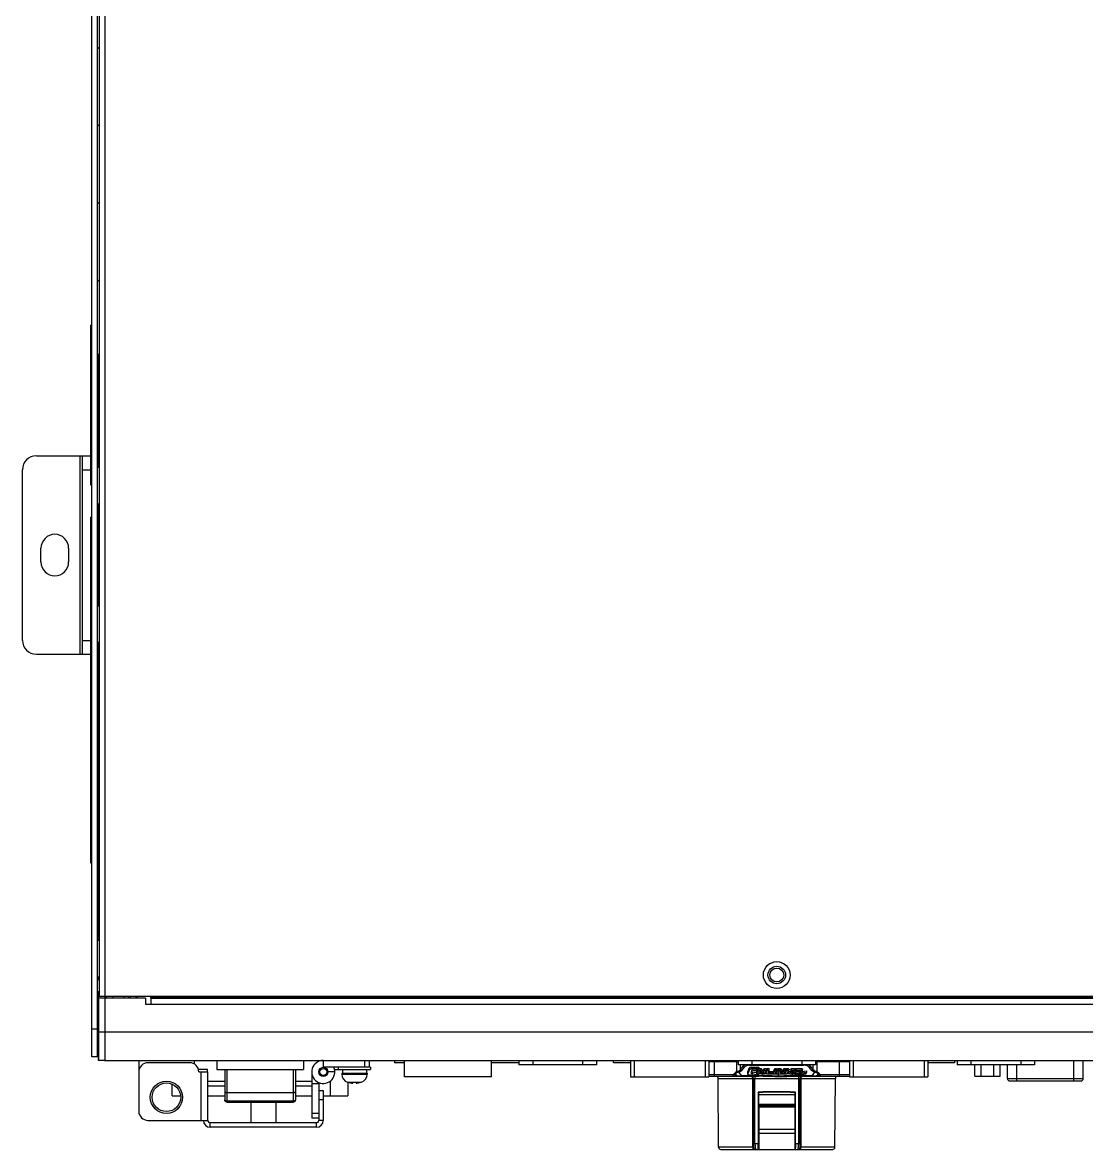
# Model space of a CAD drawing. Header units: millimetres. Extents: x 2890 to 3977, y 86 to 903.
# Drawn here: x 2934.6 to 3165.3, y 105.8 to 350 of the extents above; entities that cross this region are included whole.
import ezdxf

# ---------------------------------------------------------------- set-up
doc = ezdxf.new("R2010")
doc.units = ezdxf.units.MM
for name, color, linetype in [('00_COMPONENTS', 7, 'Continuous'), ('02___PRT_ALL_AXES', 7, 'Continuous'), ('03_ALL_AXES', 7, 'Continuous'), ('05_ALL_CURVES', 7, 'Continuous'), ('3_ALL_AXES', 7, 'Continuous'), ('7_ALL_FEATURES', 7, 'Continuous'), ('INTFCLR_109', 7, 'Continuous')]:
    doc.layers.add(name, color=color, linetype=linetype)

msp = doc.modelspace()

# ---------------------------------------------------------------- linework, layer by layer
at = {"color": 7, "linetype": 'Continuous'}
for p, q in [((2956.64, 138.61), (2956.64, 139.06)), ((2959.84, 125.11), (2959.84, 122.61)), ((2971.84, 125.11), (2971.84, 124.34)), ((2999.84, 125.11), (2999.84, 123.61)), ((3008.84, 123.61), (3008.84, 125.11)), ((3009.84, 123.61), (3009.84, 125.11)), ((3015.25, 125.11), (3015.25, 124.61)), ((3017.42, 124.61), (3015.25, 124.61)), ((3017.42, 121.51), (3017.42, 125.11)), ((3036.29, 121.51), (3036.29, 125.11)), ((3042.24, 124.61), (3036.29, 124.61)), ((3062.75, 124.61), (3062.75, 125.11)), ((3066.42, 124.61), (3062.75, 124.61)), ((3083.39, 124.86), (3089.74, 124.86)), ((3084.64, 121.71), (3084.64, 125.11)), ((3089.39, 125.11), (3089.39, 122.61)), ((3106.54, 124.86), (3113.92, 124.86)), ((3106.89, 122.61), (3106.89, 125.11)), ((3111.64, 125.11), (3111.64, 121.71)), ((3136.65, 124.61), (3130.89, 124.61)), ((3136.65, 125.11), (3136.65, 124.61)), ((3162.57, 120.67), (3162.57, 125.11)), ((3164.57, 121.17), (3164.57, 125.11)), ((2997.34, 122.11), (2997.39, 122.11)), ((3009.84, 123.61), (2999.84, 123.61)), ((3002.34, 122.61), (3000.84, 122.61)), ((3088.63, 121.96), (3089.04, 122.36)), ((3088.77, 121.81), (3089.18, 122.22)), ((3089.04, 122.36), (3089.18, 122.22)), ((3089.48, 121.81), (3089.18, 122.22)), ((3089.39, 122.61), (3089.48, 122.42)), ((3089.88, 122.56), (3090.48, 121.74)), ((3090.3, 123.13), (3090.3, 124.11)), ((3090.3, 123.13), (3090.89, 123.86)), ((3091.11, 123.64), (3090.53, 122.92)), ((3090.89, 124.11), (3090.89, 123.86)), ((3091.86, 122.58), (3091.86, 122.18)), ((3091.87, 122.65), (3091.99, 122.96)), ((3091.87, 122.24), (3091.87, 122.65)), ((3091.99, 122.56), (3091.87, 122.24)), ((3091.99, 122.96), (3092.16, 123.41)), ((3092.16, 123.01), (3091.99, 122.56)), ((3091.99, 122.96), (3091.99, 122.56)), ((3092.16, 123.41), (3092.16, 123.01)), ((3092.25, 124.11), (3092.25, 124.06)), ((3092.25, 124.06), (3104.04, 124.06)), ((3092.63, 123.67), (3094.24, 123.67)), ((3092.63, 123.27), (3092.63, 123.67)), ((3094.24, 123.27), (3092.63, 123.27)), ((3092.96, 122.17), (3092.96, 122.57)), ((3093.02, 123.02), (3093.63, 123.02)), ((3093.76, 122.44), (3093.74, 122.44)), ((3093.76, 122.43), (3093.74, 122.44)), ((3093.76, 122.58), (3093.97, 123.03)), ((3094.03, 122.78), (3093.76, 122.18)), ((3093.76, 122.58), (3093.76, 122.18)), ((3093.76, 122.18), (3094.15, 122.18)), ((3094.03, 123.05), (3094.03, 122.78)), ((3094.15, 122.18), (3094.4, 122.74)), ((3094.24, 123.67), (3094.24, 123.27)), ((3094.3, 123.34), (3094.35, 123.33)), ((3094.35, 123.33), (3094.71, 123.33)), ((3094.35, 122.93), (3094.35, 123.33)), ((3094.71, 122.93), (3094.35, 122.93)), ((3094.4, 122.74), (3094.88, 122.18)), ((3094.71, 123.33), (3095.16, 122.77)), ((3094.71, 122.93), (3094.71, 123.33)), ((3095.16, 122.37), (3094.71, 122.93)), ((3094.88, 122.18), (3095.47, 122.18)), ((3095.16, 122.77), (3095.42, 123.33)), ((3095.42, 122.93), (3095.16, 122.37)), ((3095.16, 122.77), (3095.16, 122.37)), ((3095.42, 123.33), (3095.81, 123.33)), ((3095.42, 123.33), (3095.42, 122.93)), ((3095.81, 122.93), (3095.42, 122.93)), ((3095.47, 122.18), (3095.81, 122.93)), ((3095.74, 122.7), (3095.74, 122.3)), ((3095.76, 122.25), (3095.74, 122.25)), ((3095.76, 122.25), (3095.74, 122.25)), ((3095.75, 122.74), (3096.03, 123.33)), ((3096.03, 122.93), (3095.75, 122.34)), ((3095.75, 122.34), (3095.75, 122.74)), ((3095.81, 123.33), (3095.81, 122.93)), ((3095.96, 122.18), (3097.17, 122.18)), ((3096.03, 123.33), (3096.48, 123.33)), ((3096.03, 123.33), (3096.03, 122.93)), ((3096.48, 122.93), (3096.03, 122.93)), ((3096.25, 122.44), (3096.48, 122.93)), ((3096.4, 122.73), (3097.24, 122.73)), ((3096.4, 122.33), (3096.4, 122.73)), ((3097.24, 122.33), (3096.4, 122.33)), ((3096.48, 122.93), (3096.48, 123.33)), ((3097.17, 122.18), (3097.24, 122.33)), ((3097.24, 122.2), (3097.17, 122.2)), ((3097.24, 122.2), (3097.17, 122.2)), ((3097.24, 122.73), (3097.24, 122.33)), ((3097.37, 122.58), (3097.72, 123.33)), ((3097.72, 122.93), (3097.37, 122.18)), ((3097.37, 122.58), (3097.37, 122.18)), ((3097.37, 122.18), (3097.76, 122.18)), ((3097.72, 123.33), (3098.11, 123.33)), ((3097.72, 123.33), (3097.72, 122.93)), ((3098.11, 122.93), (3097.72, 122.93)), ((3097.76, 122.18), (3098.11, 122.93)), ((3097.98, 122.58), (3098.26, 123.18)), ((3098.26, 122.78), (3097.98, 122.18)), ((3097.98, 122.58), (3097.98, 122.18)), ((3097.98, 122.18), (3098.37, 122.18)), ((3098.11, 122.93), (3098.11, 123.33)), ((3098.26, 123.18), (3098.26, 122.78)), ((3098.37, 122.18), (3098.63, 122.74)), ((3098.55, 122.2), (3098.37, 122.2)), ((3098.55, 122.2), (3098.37, 122.2)), ((3098.55, 121.79), (3098.55, 122.2)), ((3098.58, 123.33), (3098.93, 123.33)), ((3098.58, 122.93), (3098.58, 123.33)), ((3098.93, 122.93), (3098.58, 122.93)), ((3098.63, 122.74), (3099.1, 122.18)), ((3098.93, 123.33), (3099.39, 122.77)), ((3098.93, 122.93), (3098.93, 123.33)), ((3099.39, 122.37), (3098.93, 122.93)), ((3099.1, 122.18), (3099.69, 122.18)), ((3099.39, 122.77), (3099.65, 123.33)), ((3099.65, 122.93), (3099.39, 122.37)), ((3099.39, 122.77), (3099.39, 122.37)), ((3099.65, 123.33), (3100.04, 123.33)), ((3099.65, 123.33), (3099.65, 122.93)), ((3100.04, 122.93), (3099.65, 122.93)), ((3099.69, 122.18), (3100.04, 122.93)), ((3099.91, 122.58), (3100.26, 123.33)), ((3100.26, 122.93), (3099.91, 122.18)), ((3099.91, 122.58), (3099.91, 122.18)), ((3099.91, 122.18), (3100.3, 122.18)), ((3100.04, 123.33), (3100.04, 122.93)), ((3100.26, 123.33), (3100.65, 123.33)), ((3100.26, 123.33), (3100.26, 122.93)), ((3100.65, 122.93), (3100.26, 122.93)), ((3100.3, 122.18), (3100.65, 122.93)), ((3101.4, 122.93), (3100.49, 122.56)), ((3100.49, 122.59), (3100.49, 122.56)), ((3100.49, 122.56), (3101.03, 122.18)), ((3100.65, 122.93), (3100.65, 123.33)), ((3100.65, 123.03), (3101.4, 123.33)), ((3100.98, 122.56), (3101.98, 122.93)), ((3101.61, 122.18), (3100.98, 122.56)), ((3101.03, 122.18), (3101.61, 122.18)), ((3101.4, 123.33), (3101.98, 123.33)), ((3101.4, 122.93), (3101.4, 123.33)), ((3101.98, 122.93), (3101.4, 122.93)), ((3101.4, 122.71), (3101.61, 122.58)), ((3101.61, 122.58), (3101.61, 122.18)), ((3101.75, 122.73), (3101.75, 122.33)), ((3101.76, 122.78), (3101.8, 122.86)), ((3101.76, 122.38), (3101.76, 122.78)), ((3101.93, 122.73), (3101.76, 122.38)), ((3101.93, 122.91), (3101.93, 122.73)), ((3101.98, 123.33), (3101.98, 122.93)), ((3102.03, 122.18), (3103.1, 122.18)), ((3102.16, 122.42), (3102.29, 122.69)), ((3102.16, 122.41), (3102.16, 122.42)), ((3102.24, 122.37), (3102.24, 122.57)), ((3103.08, 122.37), (3102.24, 122.37)), ((3102.38, 123.33), (3103.45, 123.33)), ((3102.38, 122.93), (3102.38, 123.33)), ((3103.45, 122.93), (3102.38, 122.93)), ((3102.41, 122.74), (3103.25, 122.74)), ((3103.08, 122.74), (3103.08, 122.37)), ((3103.2, 122.42), (3103.2, 122.74)), ((3103.33, 122.69), (3103.2, 122.42)), ((3103.33, 122.7), (3103.33, 122.69)), ((3103.33, 122.7), (3103.33, 122.69)), ((3103.45, 123.33), (3103.45, 122.93)), ((3103.55, 122.38), (3103.71, 122.73)), ((3103.72, 122.78), (3103.72, 123.19)), ((3104.04, 124.11), (3104.04, 124.06)), ((3104.08, 122.77), (3104.6, 122.86)), ((3104.08, 122.36), (3104.08, 122.77)), ((3104.6, 122.45), (3104.08, 122.36)), ((3104.42, 122.22), (3104.52, 122.11)), ((3104.52, 122.11), (3104.6, 122.45)), ((3104.6, 122.86), (3104.6, 122.45)), ((3105.76, 122.92), (3105.17, 123.64)), ((3105.4, 123.86), (3105.4, 124.11)), ((3105.4, 123.86), (3105.98, 123.13)), ((3105.81, 121.74), (3106.4, 122.56)), ((3105.98, 124.11), (3105.98, 123.13)), ((3106.81, 122.42), (3106.89, 122.61)), ((3107.1, 122.22), (3106.8, 121.81)), ((3107.1, 122.22), (3107.25, 122.36)), ((3107.1, 122.22), (3107.51, 121.81)), ((3107.25, 122.36), (3107.65, 121.96)), ((3141.1, 121.67), (3141.1, 124.11)), ((3142.48, 121.67), (3142.48, 124.11)), ((3145.22, 121.67), (3145.22, 124.11)), ((3146.59, 121.67), (3146.59, 124.11)), ((3148.13, 121.17), (3148.13, 124.11)), ((3150.13, 124.11), (3150.13, 120.67)), ((2997.34, 120.11), (2998.84, 120.11)), ((2998.84, 120.32), (2998.84, 116.61)), ((3036.29, 121.51), (3017.42, 121.51)), ((3088.63, 121.96), (3083.39, 121.96)), ((3083.39, 121.71), (3094.27, 121.71)), ((3085.44, 121.21), (3092.92, 121.21)), ((3085.52, 106.3), (3085.44, 121.21)), ((3088.77, 121.81), (3088.63, 121.96)), ((3088.63, 121.96), (3088.63, 121.71)), ((3088.77, 121.81), (3089.48, 121.81)), ((3093.84, 121.74), (3090.48, 121.74)), ((3090.48, 121.74), (3090.48, 121.71)), ((3092.92, 106.3), (3092.92, 121.21)), ((3093.09, 121.21), (3103.19, 121.21)), ((3093.09, 121.21), (3093.09, 106.31)), ((3093.42, 107.01), (3093.42, 121.21)), ((3101.41, 121.71), (3113.92, 121.71)), ((3105.81, 121.74), (3101.86, 121.74)), ((3102.86, 121.21), (3102.86, 107.01)), ((3103.19, 106.31), (3103.19, 121.21)), ((3103.37, 121.21), (3110.84, 121.21)), ((3103.37, 121.21), (3103.37, 106.3)), ((3105.81, 121.74), (3105.81, 121.71)), ((3106.8, 121.81), (3107.51, 121.81)), ((3107.65, 121.96), (3107.51, 121.81)), ((3113.92, 121.96), (3107.65, 121.96)), ((3107.65, 121.71), (3107.65, 121.96)), ((3110.76, 106.3), (3110.84, 121.21)), ((3141.1, 121.67), (3146.59, 121.67)), ((3148.13, 121.17), (3164.57, 121.17)), ((3148.63, 120.67), (3164.07, 120.67)), ((2998.84, 118.61), (2999.84, 118.61)), ((2999.84, 118.61), (2999.84, 112.11)), ((3094.11, 118.21), (3094.11, 107.01)), ((3094.24, 115.65), (3094.24, 118.11)), ((3094.24, 117.71), (3102.04, 117.71)), ((3102.04, 118.11), (3102.04, 115.65)), ((3102.17, 107.01), (3102.17, 118.21)), ((2998.84, 116.61), (2999.84, 116.61)), ((3094.24, 115.65), (3102.04, 115.65)), ((3094.24, 115.29), (3094.24, 115.65)), ((3102.04, 115.29), (3094.24, 115.29)), ((3094.24, 115.19), (3094.24, 115.29)), ((3094.24, 115.19), (3094.24, 105.91)), ((3094.24, 115.03), (3102.04, 115.03)), ((3102.04, 115.65), (3102.04, 115.29)), ((3102.04, 115.29), (3102.04, 115.19)), ((3102.04, 115.19), (3102.04, 105.91)), ((2998.84, 113.61), (2997.34, 113.61)), ((2998.84, 112.61), (2997.34, 112.61)), ((2975.34, 110.61), (2975.34, 111.61)), ((2998.34, 110.61), (2975.34, 110.61)), ((2998.34, 110.61), (2998.34, 111.61)), ((2999.84, 112.11), (2998.84, 112.11)), ((3102.04, 110.11), (3094.24, 110.11)), ((3094.24, 109.34), (3102.04, 109.34)), ((3092.92, 106.3), (3085.52, 106.3)), ((3086.02, 105.81), (3110.26, 105.81)), ((3094.24, 107.01), (3093.09, 107.01)), ((3103.19, 107.01), (3102.04, 107.01)), ((3110.76, 106.3), (3103.37, 106.3))]:
    msp.add_line(p, q, dxfattribs=at)
at = {"color": 40, "linetype": 'Continuous'}
msp.add_line((2957.64, 139.06), (2957.64, 138.61), dxfattribs=at)
at = {"color": 3, "linetype": 'Continuous'}
for p, q in [((2970.84, 124.61), (2961.84, 124.61)), ((2959.84, 122.61), (2959.84, 114.11)), ((2972.84, 122.61), (2974.84, 122.61)), ((2973.34, 112.11), (2973.34, 122.61)), ((2974.84, 112.11), (2974.84, 122.61)), ((2997.34, 122.61), (2997.34, 112.61)), ((2998.84, 116.61), (2998.84, 112.11)), ((2961.84, 112.11), (2974.84, 112.11)), ((2998.34, 111.61), (2975.34, 111.61))]:
    msp.add_line(p, q, dxfattribs=at)
at = {"color": 7, "linetype": 'Continuous'}
msp.add_circle((2999.84, 122.61), 1, dxfattribs=at)
at = {"color": 3, "linetype": 'Continuous'}
for centre, radius, start, end in [((2961.84, 122.61), 2, 90, 180), ((2970.84, 122.61), 2, 0, 90), ((2999.84, 122.61), 2.5, 90, 23.5845), ((2961.84, 114.11), 2, 180, 270), ((2975.34, 112.11), 0.5, 180, 270), ((2998.34, 112.11), 0.5, 270, 0)]:
    msp.add_arc(centre, radius, start, end, dxfattribs=at)
at = {"color": 7, "linetype": 'Continuous'}
for centre, radius, start, end in [((3096.51, 141.57), 19.34, 263.2532, 264.8293), ((3097.12, 149.66), 27.45, 266.6293, 267.1298), ((3097.98, 185.33), 63.14, 269.3273, 269.4454), ((3098.26, 230.35), 108.15, 269.7347, 269.8506), ((3098.55, 178.37), 56.18, 269.995, 270.542), ((3098.7, 168.23), 46.03, 271.2343, 271.5098), ((3098.96, 160.14), 37.93, 272.0577, 272.9613), ((3099.61, 149.41), 27.19, 274.1855, 274.5167), ((3102.14, 129.44), 7.04, 282.2032, 283.0393), ((3102.24, 129.04), 6.63, 283.045, 283.2211), ((3102.89, 126.52), 4.03, 286.0427, 287.1821), ((3103.15, 125.29), 3.16, 287.5767, 290.452), ((3084.94, 121.21), 0.5, 0.3, 78.7875), ((3092.59, 121.21), 0.5, 0, 90), ((3097.72, 165.59), 43.98, 270.0001, 270.9046), ((3103.69, 121.21), 0.5, 90, 180), ((3106.56, 104.69), 17.07, 92.2335, 92.5236), ((3105.31, 136.77), 15.04, 272.2296, 272.5537), ((3111.34, 121.21), 0.5, 101.2125, 179.7), ((3148.63, 121.17), 0.5, 180, 270), ((3164.07, 121.17), 0.5, 270, 0), ((3097.82, 59.3), 59.03, 93.4818, 93.6001), ((3098.14, 53.62), 64.61, 86.5292, 93.4708), ((3098.1, 54.28), 64.05, 89.9597, 93.4569), ((3098.15, 53.07), 65.26, 86.5756, 90.0078), ((3098.46, 59.3), 59.03, 86.3999, 86.5182), ((2975.34, 112.11), 1.5, 180, 270), ((2998.34, 112.11), 1.5, 270, 0), ((3086.02, 106.31), 0.5, 180.3, 270), ((3093.59, 106.31), 0.5, 180, 270), ((3094.14, 105.91), 0.1, 270, 0), ((3102.14, 105.91), 0.1, 180, 270), ((3102.69, 106.31), 0.5, 270, 0), ((3110.26, 106.31), 0.5, 270, 359.7)]:
    msp.add_arc(centre, radius, start, end, dxfattribs=at)
for centre, start_param, end_param in [((3094.14, 118.11), 0, 0.487247), ((3102.14, 118.11), 2.654345, 3.141593)]:
    msp.add_ellipse(centre, major_axis=(0.1, 0), ratio=0.212557, start_param=start_param, end_param=end_param, dxfattribs=at)
for points in [[(3089.39, 122.61), (3089.26, 122.55), (3089.14, 122.47), (3089.04, 122.36)], [(3089.48, 122.42), (3089.37, 122.37), (3089.26, 122.3), (3089.18, 122.22)], [(3091.86, 122.58), (3091.86, 122.6), (3091.86, 122.62), (3091.87, 122.65)], [(3091.86, 122.18), (3091.86, 122.2), (3091.86, 122.22), (3091.87, 122.24)], [(3092.69, 122.84), (3092.66, 122.76), (3092.63, 122.68), (3092.6, 122.6)], [(3092.63, 122.69), (3092.64, 122.68), (3092.65, 122.67), (3092.66, 122.67)], [(3094.23, 123.33), (3094.26, 123.33), (3094.28, 123.33), (3094.3, 123.34)], [(3095.74, 122.7), (3095.74, 122.72), (3095.75, 122.73), (3095.75, 122.74)], [(3095.74, 122.3), (3095.74, 122.31), (3095.75, 122.33), (3095.75, 122.34)], [(3096.25, 122.44), (3096.25, 122.43), (3096.24, 122.42), (3096.24, 122.41)], [(3101.75, 122.73), (3101.75, 122.75), (3101.76, 122.77), (3101.76, 122.78)], [(3101.75, 122.33), (3101.75, 122.35), (3101.76, 122.36), (3101.76, 122.38)], [(3103.72, 122.78), (3103.72, 122.77), (3103.72, 122.75), (3103.71, 122.73)], [(3107.1, 122.22), (3107.02, 122.3), (3106.92, 122.37), (3106.81, 122.42)], [(3107.25, 122.36), (3107.14, 122.47), (3107.02, 122.55), (3106.89, 122.61)], [(3094.11, 118.21), (3094.12, 118.2), (3094.13, 118.19), (3094.14, 118.18)], [(3102.17, 118.21), (3102.16, 118.2), (3102.15, 118.19), (3102.14, 118.18)]]:
    msp.add_open_spline(points, degree=3, dxfattribs=at)
for points, knots in [([(3089.39, 122.61), (3089.43, 122.63), (3089.55, 122.69), (3089.68, 122.74), (3089.78, 122.77)], [0, 0, 0, 0, 0.255696, 1, 1, 1, 1]), ([(3089.88, 122.56), (3089.85, 122.55), (3089.71, 122.51), (3089.58, 122.46), (3089.48, 122.42)], [0, 0, 0, 0, 0.24091, 1, 1, 1, 1]), ([(3089.78, 122.77), (3089.84, 122.79), (3090.04, 122.87), (3090.22, 123.01), (3090.3, 123.13)], [0, 0, 0, 0, 0.287226, 1, 1, 1, 1]), ([(3089.88, 122.56), (3089.86, 122.58), (3089.82, 122.65), (3089.79, 122.73), (3089.78, 122.77)], [0, 0, 0, 0, 0.444389, 1, 1, 1, 1]), ([(3090.53, 122.92), (3090.49, 122.88), (3090.41, 122.8), (3090.27, 122.7), (3090.08, 122.62), (3089.95, 122.58), (3089.88, 122.56)], [0, 0, 0, 0, 0.208732, 0.443088, 0.708107, 1, 1, 1, 1]), ([(3090.53, 122.92), (3090.47, 122.93), (3090.37, 122.98), (3090.31, 123.08), (3090.3, 123.13)], [0, 0, 0, 0, 0.505872, 1, 1, 1, 1]), ([(3091.28, 124.11), (3091.2, 124.07), (3091.06, 124.01), (3090.94, 123.91), (3090.89, 123.86)], [0, 0, 0, 0, 0.54431, 1, 1, 1, 1]), ([(3090.89, 123.86), (3090.9, 123.81), (3090.96, 123.71), (3091.06, 123.65), (3091.11, 123.64)], [0, 0, 0, 0, 0.493892, 1, 1, 1, 1]), ([(3092.25, 124.06), (3092.12, 124.06), (3091.89, 124.04), (3091.56, 123.95), (3091.3, 123.82), (3091.16, 123.71), (3091.11, 123.64)], [0, 0, 0, 0, 0.296125, 0.568811, 0.804034, 1, 1, 1, 1]), ([(3092.06, 121.99), (3092.02, 122), (3091.97, 122.02), (3091.9, 122.06), (3091.86, 122.12), (3091.86, 122.16), (3091.86, 122.18)], [0, 0, 0, 0, 0.325105, 0.592329, 0.808424, 1, 1, 1, 1]), ([(3092.16, 123.41), (3092.18, 123.48), (3092.29, 123.58), (3092.46, 123.65), (3092.57, 123.67), (3092.63, 123.67)], [0, 0, 0, 0, 0.407686, 0.68004, 1, 1, 1, 1]), ([(3092.16, 123.01), (3092.18, 123.08), (3092.29, 123.17), (3092.46, 123.25), (3092.57, 123.27), (3092.63, 123.27)], [0, 0, 0, 0, 0.407676, 0.680136, 1, 1, 1, 1]), ([(3092.6, 122.6), (3092.59, 122.59), (3092.57, 122.53), (3092.55, 122.47), (3092.55, 122.42)], [0, 0, 0, 0, 0.255671, 1, 1, 1, 1]), ([(3092.55, 122.42), (3092.55, 122.39), (3092.57, 122.34), (3092.62, 122.29), (3092.69, 122.24), (3092.81, 122.2), (3092.91, 122.18), (3092.96, 122.17)], [0, 0, 0, 0, 0.172724, 0.276986, 0.400577, 0.688326, 1, 1, 1, 1]), ([(3092.66, 122.67), (3092.67, 122.66), (3092.7, 122.64), (3092.74, 122.63), (3092.77, 122.62)], [0, 0, 0, 0, 0.237429, 1, 1, 1, 1]), ([(3093.02, 123.02), (3092.98, 123.02), (3092.9, 123.01), (3092.78, 122.95), (3092.71, 122.89), (3092.69, 122.84)], [0, 0, 0, 0, 0.31993, 0.592397, 1, 1, 1, 1]), ([(3092.77, 122.62), (3092.78, 122.62), (3092.85, 122.6), (3092.91, 122.58), (3092.96, 122.57)], [0, 0, 0, 0, 0.243278, 1, 1, 1, 1]), ([(3093.74, 122.44), (3093.67, 122.45), (3093.41, 122.49), (3093.15, 122.53), (3092.96, 122.57)], [0, 0, 0, 0, 0.252565, 1, 1, 1, 1]), ([(3092.96, 122.17), (3093.41, 122.08), (3094.33, 121.94), (3096.19, 121.8), (3097.6, 121.79), (3098.55, 121.79)], [0, 0, 0, 0, 0.244119, 0.494598, 1, 1, 1, 1]), ([(3094.24, 123.27), (3094.23, 123.25), (3094.21, 123.21), (3094.19, 123.15), (3094.15, 123.09), (3094.07, 123.05), (3093.97, 123.03), (3093.86, 123.02), (3093.75, 123.02), (3093.67, 123.02), (3093.63, 123.02)], [0, 0, 0, 0, 0.083086, 0.169218, 0.263379, 0.37529, 0.521999, 0.684878, 0.843242, 1, 1, 1, 1]), ([(3094.03, 122.78), (3094.06, 122.82), (3094.1, 122.9), (3094.23, 122.93), (3094.31, 122.93), (3094.35, 122.93)], [0, 0, 0, 0, 0.387939, 0.672237, 1, 1, 1, 1]), ([(3095.96, 122.18), (3095.93, 122.18), (3095.88, 122.19), (3095.8, 122.21), (3095.75, 122.25), (3095.74, 122.28), (3095.74, 122.3)], [0, 0, 0, 0, 0.325815, 0.613322, 0.827864, 1, 1, 1, 1]), ([(3096.24, 122.41), (3096.24, 122.4), (3096.25, 122.38), (3096.29, 122.35), (3096.34, 122.33), (3096.38, 122.33), (3096.4, 122.33)], [0, 0, 0, 0, 0.172092, 0.386672, 0.674223, 1, 1, 1, 1]), ([(3098.26, 123.18), (3098.28, 123.22), (3098.33, 123.3), (3098.46, 123.34), (3098.53, 123.34), (3098.58, 123.33)], [0, 0, 0, 0, 0.386421, 0.673266, 1, 1, 1, 1]), ([(3098.26, 122.78), (3098.28, 122.82), (3098.33, 122.9), (3098.46, 122.93), (3098.53, 122.93), (3098.58, 122.93)], [0, 0, 0, 0, 0.387939, 0.672237, 1, 1, 1, 1]), ([(3101.42, 121.7), (3101.94, 121.74), (3102.95, 121.85), (3103.95, 122.07), (3104.42, 122.22)], [0, 0, 0, 0, 0.513859, 1, 1, 1, 1]), ([(3102.03, 122.18), (3101.99, 122.18), (3101.92, 122.19), (3101.83, 122.22), (3101.77, 122.26), (3101.75, 122.31), (3101.75, 122.33)], [0, 0, 0, 0, 0.325833, 0.610832, 0.828557, 1, 1, 1, 1]), ([(3101.93, 122.73), (3101.94, 122.75), (3101.97, 122.8), (3102.03, 122.84), (3102.07, 122.86)], [0, 0, 0, 0, 0.214379, 1, 1, 1, 1]), ([(3101.98, 123.21), (3101.99, 123.21), (3102.01, 123.23), (3102.03, 123.24), (3102.05, 123.25)], [0, 0, 0, 0, 0.23661, 1, 1, 1, 1]), ([(3102.05, 123.25), (3102.07, 123.26), (3102.17, 123.31), (3102.29, 123.33), (3102.38, 123.33)], [0, 0, 0, 0, 0.222332, 1, 1, 1, 1]), ([(3102.07, 122.86), (3102.1, 122.87), (3102.19, 122.91), (3102.3, 122.93), (3102.38, 122.93)], [0, 0, 0, 0, 0.226169, 1, 1, 1, 1]), ([(3102.24, 122.37), (3102.23, 122.37), (3102.21, 122.37), (3102.18, 122.38), (3102.16, 122.4), (3102.16, 122.41)], [0, 0, 0, 0, 0.331392, 0.619522, 1, 1, 1, 1]), ([(3102.29, 122.69), (3102.3, 122.71), (3102.34, 122.73), (3102.39, 122.74), (3102.41, 122.74)], [0, 0, 0, 0, 0.419164, 1, 1, 1, 1]), ([(3103.2, 122.42), (3103.19, 122.4), (3103.15, 122.38), (3103.1, 122.37), (3103.08, 122.37)], [0, 0, 0, 0, 0.419165, 1, 1, 1, 1]), ([(3103.55, 122.38), (3103.53, 122.35), (3103.48, 122.29), (3103.34, 122.21), (3103.2, 122.18), (3103.1, 122.18)], [0, 0, 0, 0, 0.187775, 0.420741, 1, 1, 1, 1]), ([(3103.12, 122.06), (3103.16, 122.06), (3103.32, 122.09), (3103.48, 122.12), (3103.6, 122.15)], [0, 0, 0, 0, 0.252171, 1, 1, 1, 1]), ([(3103.25, 122.74), (3103.26, 122.74), (3103.28, 122.74), (3103.31, 122.73), (3103.33, 122.71), (3103.33, 122.7)], [0, 0, 0, 0, 0.331439, 0.619574, 1, 1, 1, 1]), ([(3103.45, 123.33), (3103.49, 123.33), (3103.56, 123.33), (3103.65, 123.3), (3103.71, 123.25), (3103.72, 123.21), (3103.72, 123.19)], [0, 0, 0, 0, 0.325865, 0.610766, 0.828529, 1, 1, 1, 1]), ([(3103.45, 122.93), (3103.49, 122.93), (3103.56, 122.92), (3103.65, 122.9), (3103.71, 122.85), (3103.72, 122.8), (3103.72, 122.78)], [0, 0, 0, 0, 0.325915, 0.610687, 0.828499, 1, 1, 1, 1]), ([(3103.6, 122.15), (3103.64, 122.15), (3103.81, 122.19), (3103.98, 122.24), (3104.11, 122.28)], [0, 0, 0, 0, 0.255103, 1, 1, 1, 1]), ([(3104, 122.65), (3103.98, 122.64), (3103.9, 122.62), (3103.82, 122.6), (3103.75, 122.58)], [0, 0, 0, 0, 0.246957, 1, 1, 1, 1]), ([(3105.17, 123.64), (3105.06, 123.78), (3104.8, 123.94), (3104.4, 124.04), (3104.16, 124.06), (3104.04, 124.06)], [0, 0, 0, 0, 0.429103, 0.70272, 1, 1, 1, 1]), ([(3104.26, 122.33), (3104.24, 122.33), (3104.18, 122.35), (3104.12, 122.36), (3104.08, 122.36)], [0, 0, 0, 0, 0.244546, 1, 1, 1, 1]), ([(3105.4, 123.86), (3105.35, 123.91), (3105.22, 124.01), (3105.08, 124.07), (3105, 124.11)], [0, 0, 0, 0, 0.455881, 1, 1, 1, 1]), ([(3105.17, 123.64), (3105.23, 123.65), (3105.33, 123.71), (3105.39, 123.81), (3105.4, 123.86)], [0, 0, 0, 0, 0.505992, 1, 1, 1, 1]), ([(3105.98, 123.13), (3105.97, 123.08), (3105.91, 122.98), (3105.81, 122.93), (3105.76, 122.92)], [0, 0, 0, 0, 0.493891, 1, 1, 1, 1]), ([(3106.4, 122.56), (3106.33, 122.58), (3106.2, 122.62), (3106.02, 122.7), (3105.87, 122.8), (3105.79, 122.88), (3105.76, 122.92)], [0, 0, 0, 0, 0.291932, 0.557006, 0.791333, 1, 1, 1, 1]), ([(3105.98, 123.13), (3106.01, 123.1), (3106.14, 122.93), (3106.34, 122.82), (3106.5, 122.77)], [0, 0, 0, 0, 0.218346, 1, 1, 1, 1]), ([(3106.5, 122.77), (3106.49, 122.73), (3106.47, 122.65), (3106.43, 122.58), (3106.4, 122.56)], [0, 0, 0, 0, 0.555612, 1, 1, 1, 1]), ([(3106.81, 122.42), (3106.77, 122.44), (3106.64, 122.49), (3106.51, 122.53), (3106.4, 122.56)], [0, 0, 0, 0, 0.256214, 1, 1, 1, 1]), ([(3106.5, 122.77), (3106.53, 122.76), (3106.67, 122.72), (3106.8, 122.66), (3106.89, 122.61)], [0, 0, 0, 0, 0.241998, 1, 1, 1, 1]), ([(3088.63, 121.71), (3088.66, 121.71), (3088.72, 121.73), (3088.76, 121.78), (3088.77, 121.81)], [0, 0, 0, 0, 0.462013, 1, 1, 1, 1]), ([(3089.48, 121.81), (3089.46, 121.78), (3089.43, 121.73), (3089.36, 121.71), (3089.33, 121.71)], [0, 0, 0, 0, 0.537923, 1, 1, 1, 1]), ([(3089.48, 121.81), (3089.59, 121.8), (3089.84, 121.78), (3090.09, 121.76), (3090.23, 121.75)], [0, 0, 0, 0, 0.458828, 1, 1, 1, 1]), ([(3090.23, 121.75), (3090.25, 121.75), (3090.33, 121.75), (3090.42, 121.74), (3090.48, 121.74)], [0, 0, 0, 0, 0.243577, 1, 1, 1, 1]), ([(3094.27, 121.7), (3094.08, 121.72), (3093.34, 121.78), (3092.6, 121.88), (3092.06, 121.99)], [0, 0, 0, 0, 0.253922, 1, 1, 1, 1]), ([(3092.92, 121.21), (3092.92, 121.27), (3092.9, 121.4), (3092.83, 121.56), (3092.73, 121.68), (3092.63, 121.71), (3092.59, 121.71)], [0, 0, 0, 0, 0.300748, 0.573019, 0.802821, 1, 1, 1, 1]), ([(3092.92, 121.21), (3092.94, 121.21), (3092.97, 121.21), (3093.02, 121.21), (3093.04, 121.21), (3093.06, 121.21), (3093.08, 121.21), (3093.09, 121.21), (3093.09, 121.21), (3093.09, 121.21)], [0, 0, 0, 0, 0.401615, 0.577644, 0.728259, 0.847841, 0.933491, 0.983724, 1, 1, 1, 1]), ([(3093.26, 121.71), (3093.28, 121.71), (3093.32, 121.68), (3093.35, 121.62), (3093.39, 121.53), (3093.42, 121.39), (3093.42, 121.27), (3093.42, 121.21)], [0, 0, 0, 0, 0.134404, 0.232849, 0.353958, 0.653925, 1, 1, 1, 1]), ([(3097.72, 121.61), (3097.15, 121.61), (3095.99, 121.62), (3094.84, 121.66), (3094.27, 121.7)], [0, 0, 0, 0, 0.500648, 1, 1, 1, 1]), ([(3098.42, 121.61), (3098.67, 121.61), (3099.67, 121.62), (3100.67, 121.65), (3101.42, 121.7)], [0, 0, 0, 0, 0.250388, 1, 1, 1, 1]), ([(3098.55, 121.79), (3099.32, 121.79), (3100.47, 121.82), (3101.99, 121.91), (3102.75, 122), (3103.12, 122.06)], [0, 0, 0, 0, 0.503238, 0.753389, 1, 1, 1, 1]), ([(3103.03, 121.71), (3103, 121.71), (3102.96, 121.68), (3102.93, 121.62), (3102.89, 121.53), (3102.87, 121.39), (3102.86, 121.27), (3102.86, 121.21)], [0, 0, 0, 0, 0.134404, 0.232849, 0.353958, 0.653925, 1, 1, 1, 1]), ([(3103.19, 121.21), (3103.19, 121.21), (3103.2, 121.21), (3103.2, 121.21), (3103.22, 121.21), (3103.24, 121.21), (3103.27, 121.21), (3103.31, 121.21), (3103.34, 121.21), (3103.37, 121.21)], [0, 0, 0, 0, 0.016276, 0.066509, 0.152159, 0.271741, 0.422356, 0.598385, 1, 1, 1, 1]), ([(3103.69, 121.71), (3103.65, 121.71), (3103.56, 121.68), (3103.45, 121.56), (3103.38, 121.4), (3103.37, 121.27), (3103.37, 121.21)], [0, 0, 0, 0, 0.197178, 0.426981, 0.699252, 1, 1, 1, 1]), ([(3105.98, 121.75), (3106.06, 121.75), (3106.21, 121.76), (3106.42, 121.78), (3106.59, 121.79), (3106.72, 121.8), (3106.78, 121.81), (3106.8, 121.81)], [0, 0, 0, 0, 0.285748, 0.54487, 0.781782, 0.892944, 1, 1, 1, 1]), ([(3106.95, 121.71), (3106.92, 121.71), (3106.86, 121.73), (3106.82, 121.78), (3106.8, 121.81)], [0, 0, 0, 0, 0.462059, 1, 1, 1, 1]), ([(3107.51, 121.81), (3107.52, 121.78), (3107.56, 121.73), (3107.62, 121.71), (3107.65, 121.71)], [0, 0, 0, 0, 0.537987, 1, 1, 1, 1]), ([(3094.14, 118.18), (3094.16, 118.17), (3094.19, 118.15), (3094.22, 118.12), (3094.23, 118.12)], [0, 0, 0, 0, 0.565683, 1, 1, 1, 1]), ([(3102.14, 118.18), (3102.13, 118.17), (3102.1, 118.15), (3102.07, 118.12), (3102.05, 118.12)], [0, 0, 0, 0, 0.56569, 1, 1, 1, 1]), ([(3092.92, 106.3), (3092.94, 106.3), (3092.97, 106.3), (3093.02, 106.31), (3093.04, 106.31), (3093.06, 106.31), (3093.08, 106.31), (3093.09, 106.31), (3093.09, 106.31), (3093.09, 106.31)], [0, 0, 0, 0, 0.408772, 0.581215, 0.727481, 0.844259, 0.929634, 0.982044, 1, 1, 1, 1]), ([(3092.92, 106.3), (3092.92, 106.24), (3092.92, 106.15), (3092.95, 106.03), (3092.99, 105.92), (3093.05, 105.81), (3093.12, 105.81)], [0, 0, 0, 0, 0.325475, 0.486743, 0.635192, 1, 1, 1, 1]), ([(3093.42, 107.01), (3093.42, 106.85), (3093.43, 106.56), (3093.46, 106.23), (3093.49, 106.01), (3093.52, 105.92), (3093.54, 105.86), (3093.56, 105.83), (3093.58, 105.81), (3093.59, 105.81)], [0, 0, 0, 0, 0.383034, 0.700584, 0.82017, 0.909484, 0.942441, 0.967884, 1, 1, 1, 1]), ([(3094.13, 105.87), (3094.13, 105.92), (3094.12, 106.07), (3094.11, 106.45), (3094.11, 106.77), (3094.11, 107.01)], [0, 0, 0, 0, 0.14711, 0.376851, 1, 1, 1, 1]), ([(3094.14, 105.81), (3094.14, 105.81), (3094.14, 105.81), (3094.14, 105.82), (3094.13, 105.84), (3094.13, 105.86), (3094.13, 105.87)], [0, 0, 0, 0, 0.073604, 0.263109, 0.572355, 1, 1, 1, 1]), ([(3102.15, 105.82), (3102.15, 105.82), (3102.15, 105.81), (3102.14, 105.81), (3102.14, 105.81)], [0, 0, 0, 0, 0.720678, 1, 1, 1, 1]), ([(3102.17, 107.01), (3102.17, 106.87), (3102.17, 106.6), (3102.17, 106.25), (3102.16, 106.02), (3102.15, 105.88), (3102.15, 105.84), (3102.15, 105.82)], [0, 0, 0, 0, 0.356831, 0.664259, 0.88596, 0.95723, 1, 1, 1, 1]), ([(3102.69, 105.81), (3102.71, 105.81), (3102.73, 105.83), (3102.74, 105.86), (3102.77, 105.92), (3102.79, 106.01), (3102.82, 106.23), (3102.85, 106.56), (3102.86, 106.85), (3102.86, 107.01)], [0, 0, 0, 0, 0.032116, 0.057558, 0.090517, 0.179895, 0.299415, 0.616965, 1, 1, 1, 1]), ([(3103.16, 105.81), (3103.23, 105.81), (3103.3, 105.92), (3103.34, 106.03), (3103.36, 106.15), (3103.37, 106.24), (3103.37, 106.3)], [0, 0, 0, 0, 0.364808, 0.513257, 0.674525, 1, 1, 1, 1]), ([(3103.19, 106.31), (3103.19, 106.31), (3103.2, 106.31), (3103.21, 106.31), (3103.22, 106.31), (3103.24, 106.31), (3103.27, 106.31), (3103.31, 106.3), (3103.34, 106.3), (3103.37, 106.3)], [0, 0, 0, 0, 0.017798, 0.069822, 0.154715, 0.27105, 0.417047, 0.589544, 1, 1, 1, 1])]:
    msp.add_open_spline(points, degree=3, knots=knots, dxfattribs=at)
at = {"layer": '00_COMPONENTS', "color": 7, "linetype": 'Continuous'}
for p, q in [((2950.84, 525.11), (2950.84, 125.91)), ((2951.34, 139.06), (2951.34, 525.11)), ((2952.54, 138.61), (2952.54, 518.91)), ((2949.44, 249.79), (2949.44, 284.43)), ((2949.64, 284.43), (2949.44, 284.43)), ((2950.84, 278.11), (2951.34, 278.11)), ((2951.04, 278.11), (2951.04, 253.56)), ((2949.64, 267.11), (2949.44, 267.11)), ((2937.64, 256.11), (2949.44, 256.11)), ((2947.14, 213.11), (2947.14, 256.11)), ((2947.64, 213.11), (2947.64, 256.11)), ((2934.64, 216.11), (2934.64, 253.11)), ((2947.64, 253.11), (2949.44, 253.11)), ((2951.34, 253.56), (2950.84, 253.56)), ((2949.64, 249.79), (2949.44, 249.79)), ((2951.34, 245.66), (2950.84, 245.66)), ((2951.04, 245.66), (2951.04, 223.56)), ((2949.44, 167.81), (2949.44, 242.81)), ((2949.64, 242.81), (2949.44, 242.81)), ((2938.64, 233.11), (2938.64, 236.11)), ((2944.64, 236.11), (2944.64, 233.11)), ((2951.34, 223.56), (2950.84, 223.56)), ((2947.64, 216.11), (2949.44, 216.11)), ((2951.34, 215.66), (2950.84, 215.66)), ((2951.04, 215.66), (2951.04, 151.06)), ((2937.64, 213.11), (2949.44, 213.11)), ((2949.64, 167.81), (2949.44, 167.81)), ((2951.34, 151.06), (2950.84, 151.06)), ((2951.34, 143.16), (2950.84, 143.16)), ((2951.34, 142.56), (2950.84, 142.56)), ((2951.04, 143.16), (2951.04, 142.56)), ((2951.34, 139.06), (3277.94, 139.06)), ((2952.84, 138.61), (2952.84, 139.06)), ((2951.09, 134.66), (2950.84, 134.66)), ((2950.84, 131.91), (2949.64, 131.91)), ((2950.84, 125.91), (2949.64, 125.91)), ((2976.74, 125.11), (2976.74, 123.13)), ((2995.54, 125.11), (2995.54, 123.13)), ((3042.24, 125.11), (3042.24, 124.11)), ((3045.24, 125.11), (3045.24, 124.11)), ((3056.04, 125.11), (3056.04, 124.11)), ((3059.04, 125.11), (3059.04, 124.11)), ((3066.42, 125.11), (3066.42, 121.51)), ((3067.22, 125.11), (3067.22, 121.51)), ((3082.59, 125.11), (3082.59, 121.51)), ((3083.39, 125.11), (3083.39, 121.51)), ((3089.74, 125.11), (3089.74, 124.11)), ((3092.74, 125.11), (3092.74, 124.11)), ((3103.54, 125.11), (3103.54, 124.11)), ((3106.54, 125.11), (3106.54, 124.11)), ((3113.92, 125.11), (3113.92, 121.51)), ((3114.72, 125.11), (3114.72, 121.51)), ((3130.09, 125.11), (3130.09, 121.51)), ((3130.89, 125.11), (3130.89, 121.51)), ((3137.24, 125.11), (3137.24, 124.11)), ((3140.24, 125.11), (3140.24, 124.11)), ((3151.04, 125.11), (3151.04, 124.11)), ((3154.04, 125.11), (3154.04, 124.11)), ((2974.71, 123.11), (2972.78, 123.11)), ((2974.71, 122.61), (2974.71, 123.11)), ((2976.74, 123.13), (2995.54, 123.13)), ((2978.47, 123.13), (2978.47, 116.57)), ((2978.98, 116.06), (2978.98, 123.13)), ((2993.3, 123.13), (2993.3, 116.06)), ((2993.81, 123.13), (2993.81, 116.57)), ((2998.98, 123.11), (2999.28, 123.11)), ((3000.4, 123.11), (3000.71, 123.11)), ((3002.29, 123.11), (3003.09, 123.11)), ((2967.09, 117.41), (2967.09, 119.94)), ((2978.47, 120.51), (2974.84, 120.51)), ((2997.34, 120.51), (2993.81, 120.51)), ((3001.38, 117.41), (3001.38, 120.64)), ((3005.19, 120.36), (3005.19, 117.41)), ((3066.42, 121.51), (3083.39, 121.51)), ((3113.92, 121.51), (3130.89, 121.51)), ((2967.09, 117.41), (2968.93, 117.41)), ((2978.47, 119.51), (2974.84, 119.51)), ((2974.84, 117.41), (2978.47, 117.41)), ((2978.98, 118.13), (2993.3, 118.13)), ((2997.34, 119.51), (2993.81, 119.51)), ((2993.81, 117.41), (2997.34, 117.41)), ((2999.84, 117.41), (3005.19, 117.41)), ((2993.3, 116.28), (2978.98, 116.28)), ((2978.98, 116.06), (2993.3, 116.06))]:
    msp.add_line(p, q, dxfattribs=at)
at = {"layer": '00_COMPONENTS', "color": 3, "linetype": 'Continuous'}
for p, q in [((2949.64, 125.91), (2949.64, 524.11)), ((2951.09, 126.51), (2951.09, 138.61)), ((2951.14, 125.11), (2951.14, 138.61)), ((2961.29, 138.61), (2951.14, 138.61)), ((2952.49, 138.61), (2952.49, 125.11)), ((2961.29, 138.61), (2961.29, 137.31)), ((2961.29, 137.31), (3267.99, 137.31)), ((2962.49, 139.06), (2962.49, 137.31)), ((3266.79, 138.81), (2962.49, 138.81)), ((2962.49, 138.61), (3266.79, 138.61)), ((2951.14, 131.31), (3278.14, 131.31)), ((2952.49, 125.11), (2951.14, 125.11)), ((2952.49, 125.11), (3276.79, 125.11)), ((3059.04, 124.11), (3042.24, 124.11)), ((3106.54, 124.11), (3089.74, 124.11)), ((3154.04, 124.11), (3137.24, 124.11))]:
    msp.add_line(p, q, dxfattribs=at)
at = {"layer": '00_COMPONENTS', "color": 2, "linetype": 'Continuous'}
for p, q in [((2950.84, 344.25), (2951.34, 344.75)), ((2950.84, 327.45), (2951.34, 327.95)), ((2950.84, 310.65), (2951.34, 311.15)), ((2950.84, 293.85), (2951.34, 294.35)), ((2954.29, 138.61), (2954.29, 139.06))]:
    msp.add_line(p, q, dxfattribs=at)
at = {"layer": '00_COMPONENTS', "color": 6, "linetype": 'Continuous'}
for p, q in [((2957.95, 139.06), (2957.95, 138.61)), ((2959.22, 139.06), (2959.22, 138.61)), ((2959.47, 138.61), (2959.47, 139.06))]:
    msp.add_line(p, q, dxfattribs=at)
at = {"layer": '00_COMPONENTS', "color": 7, "linetype": 'Continuous'}
for radius in [2.9, 1.9]:
    msp.add_circle((3098.14, 143.61), radius, dxfattribs=at)
at = {"layer": '00_COMPONENTS', "color": 3, "linetype": 'Continuous'}
msp.add_circle((3098.14, 143.61), 1.5, dxfattribs=at)
at = {"layer": '00_COMPONENTS', "color": 7, "linetype": 'Continuous'}
for centre, start, end in [((2937.64, 253.11), 90, 180), ((2941.64, 236.11), 0, 180), ((2941.64, 233.11), 180, 0), ((2937.64, 216.11), 180, 270)]:
    msp.add_arc(centre, 3, start, end, dxfattribs=at)
at = {"layer": '00_COMPONENTS', "color": 3, "linetype": 'Continuous'}
for start, end in [(180, 190.4428), (266.2185, 270)]:
    msp.add_arc((2952.49, 126.51), 1.4, start, end, dxfattribs=at)
at = {"layer": '00_COMPONENTS', "color": 7, "linetype": 'Continuous'}
for points, knots in [([(2978.47, 118.41), (2978.47, 118.38), (2978.51, 118.29), (2978.63, 118.2), (2978.79, 118.14), (2978.91, 118.13), (2978.98, 118.13)], [0, 0, 0, 0, 0.184044, 0.412049, 0.69062, 1, 1, 1, 1]), ([(2993.3, 118.13), (2993.37, 118.13), (2993.49, 118.14), (2993.66, 118.2), (2993.78, 118.29), (2993.81, 118.38), (2993.81, 118.41)], [0, 0, 0, 0, 0.30938, 0.587951, 0.815956, 1, 1, 1, 1]), ([(2978.98, 116.06), (2978.91, 116.06), (2978.78, 116.09), (2978.61, 116.2), (2978.5, 116.37), (2978.47, 116.5), (2978.47, 116.57)], [0, 0, 0, 0, 0.249746, 0.499674, 0.749751, 1, 1, 1, 1]), ([(2978.98, 116.28), (2978.91, 116.28), (2978.79, 116.3), (2978.63, 116.35), (2978.51, 116.44), (2978.47, 116.53), (2978.47, 116.57)], [0, 0, 0, 0, 0.30938, 0.587951, 0.815956, 1, 1, 1, 1]), ([(2993.81, 116.57), (2993.81, 116.5), (2993.79, 116.37), (2993.67, 116.2), (2993.5, 116.09), (2993.37, 116.06), (2993.3, 116.06)], [0, 0, 0, 0, 0.250196, 0.500361, 0.750296, 1, 1, 1, 1]), ([(2993.81, 116.57), (2993.81, 116.53), (2993.78, 116.44), (2993.66, 116.35), (2993.49, 116.3), (2993.37, 116.28), (2993.3, 116.28)], [0, 0, 0, 0, 0.184044, 0.412049, 0.69062, 1, 1, 1, 1])]:
    msp.add_open_spline(points, degree=3, knots=knots, dxfattribs=at)
at = {"layer": '02___PRT_ALL_AXES', "color": 7, "linetype": 'Continuous'}
for centre, radius in [((2999.84, 122.61), 0.75), ((2965.84, 117.11), 3.1)]:
    msp.add_circle(centre, radius, dxfattribs=at)
at = {"layer": '02___PRT_ALL_AXES', "color": 3, "linetype": 'Continuous'}
msp.add_circle((2965.84, 117.11), 3.5, dxfattribs=at)
at = {"layer": '03_ALL_AXES', "color": 7, "linetype": 'Continuous'}
for p, q in [((2984.15, 116.06), (2984.15, 111.61)), ((2989.54, 116.06), (2989.54, 111.61))]:
    msp.add_line(p, q, dxfattribs=at)
at = {"layer": '05_ALL_CURVES', "color": 40, "linetype": 'Continuous'}
for p, q in [((2951.09, 140.11), (2951.09, 125.11)), ((2962.49, 138.61), (2962.49, 139.06))]:
    msp.add_line(p, q, dxfattribs=at)
at = {"layer": '05_ALL_CURVES', "color": 2, "linetype": 'Continuous'}
for p, q in [((2964.38, 138.61), (2964.83, 139.06)), ((2981.18, 138.61), (2981.63, 139.06)), ((2997.98, 138.61), (2998.43, 139.06)), ((3014.78, 138.61), (3015.23, 139.06)), ((3031.58, 138.61), (3032.03, 139.06)), ((3048.38, 138.61), (3048.83, 139.06)), ((3065.18, 138.61), (3065.63, 139.06)), ((3081.98, 138.61), (3082.43, 139.06)), ((3098.78, 138.61), (3099.23, 139.06)), ((3115.58, 138.61), (3116.03, 139.06)), ((3132.39, 138.61), (3132.84, 139.06)), ((3149.19, 138.61), (3149.64, 139.06))]:
    msp.add_line(p, q, dxfattribs=at)
at = {"layer": '3_ALL_AXES', "color": 7, "linetype": 'Continuous'}
for p, q in [((3003.09, 123.61), (3003.09, 123.11)), ((3003.09, 123.11), (3010.09, 123.11)), ((3003.84, 122.31), (3003.84, 122.1)), ((3003.84, 122.31), (3009.34, 122.31)), ((3003.84, 122.1), (3009.34, 122.1)), ((3003.98, 123.11), (3003.98, 122.31)), ((3009.21, 123.11), (3009.21, 122.31)), ((3009.34, 122.31), (3009.34, 122.1)), ((3010.09, 123.61), (3009.84, 123.61)), ((3010.09, 123.61), (3010.09, 123.11)), ((3005.11, 120.38), (3008.08, 120.38))]:
    msp.add_line(p, q, dxfattribs=at)
for centre, radius, start, end in [((3005.64, 122.1), 1.8, 180, 252.73), ((3007.54, 122.1), 1.8, 287.27, 0), ((3006.59, 125.16), 5, 252.73, 254.038), ((3006.59, 125.16), 5, 285.962, 287.27)]:
    msp.add_arc(centre, radius, start, end, dxfattribs=at)
at = {"layer": '7_ALL_FEATURES', "color": 7, "linetype": 'Continuous'}
for p, q in [((3005.22, 120.35), (3005.22, 120.36)), ((3006.25, 120.18), (3006.25, 120.36)), ((3006.94, 120.36), (3006.94, 120.18)), ((3007.97, 120.36), (3007.97, 120.35))]:
    msp.add_line(p, q, dxfattribs=at)
for radius, start, end in [(4.99, 253.9991, 266.0484), (4.81, 265.8995, 274.1005), (4.99, 273.9516, 286.0009)]:
    msp.add_arc((3006.59, 125.16), radius, start, end, dxfattribs=at)
at = {"layer": 'INTFCLR_109', "color": 142, "linetype": 'Continuous', "true_color": 0x0099cc}
msp.add_line((2957.64, 139.06), (2957.64, 138.61), dxfattribs=at)

doc.saveas('drawing.dxf')
